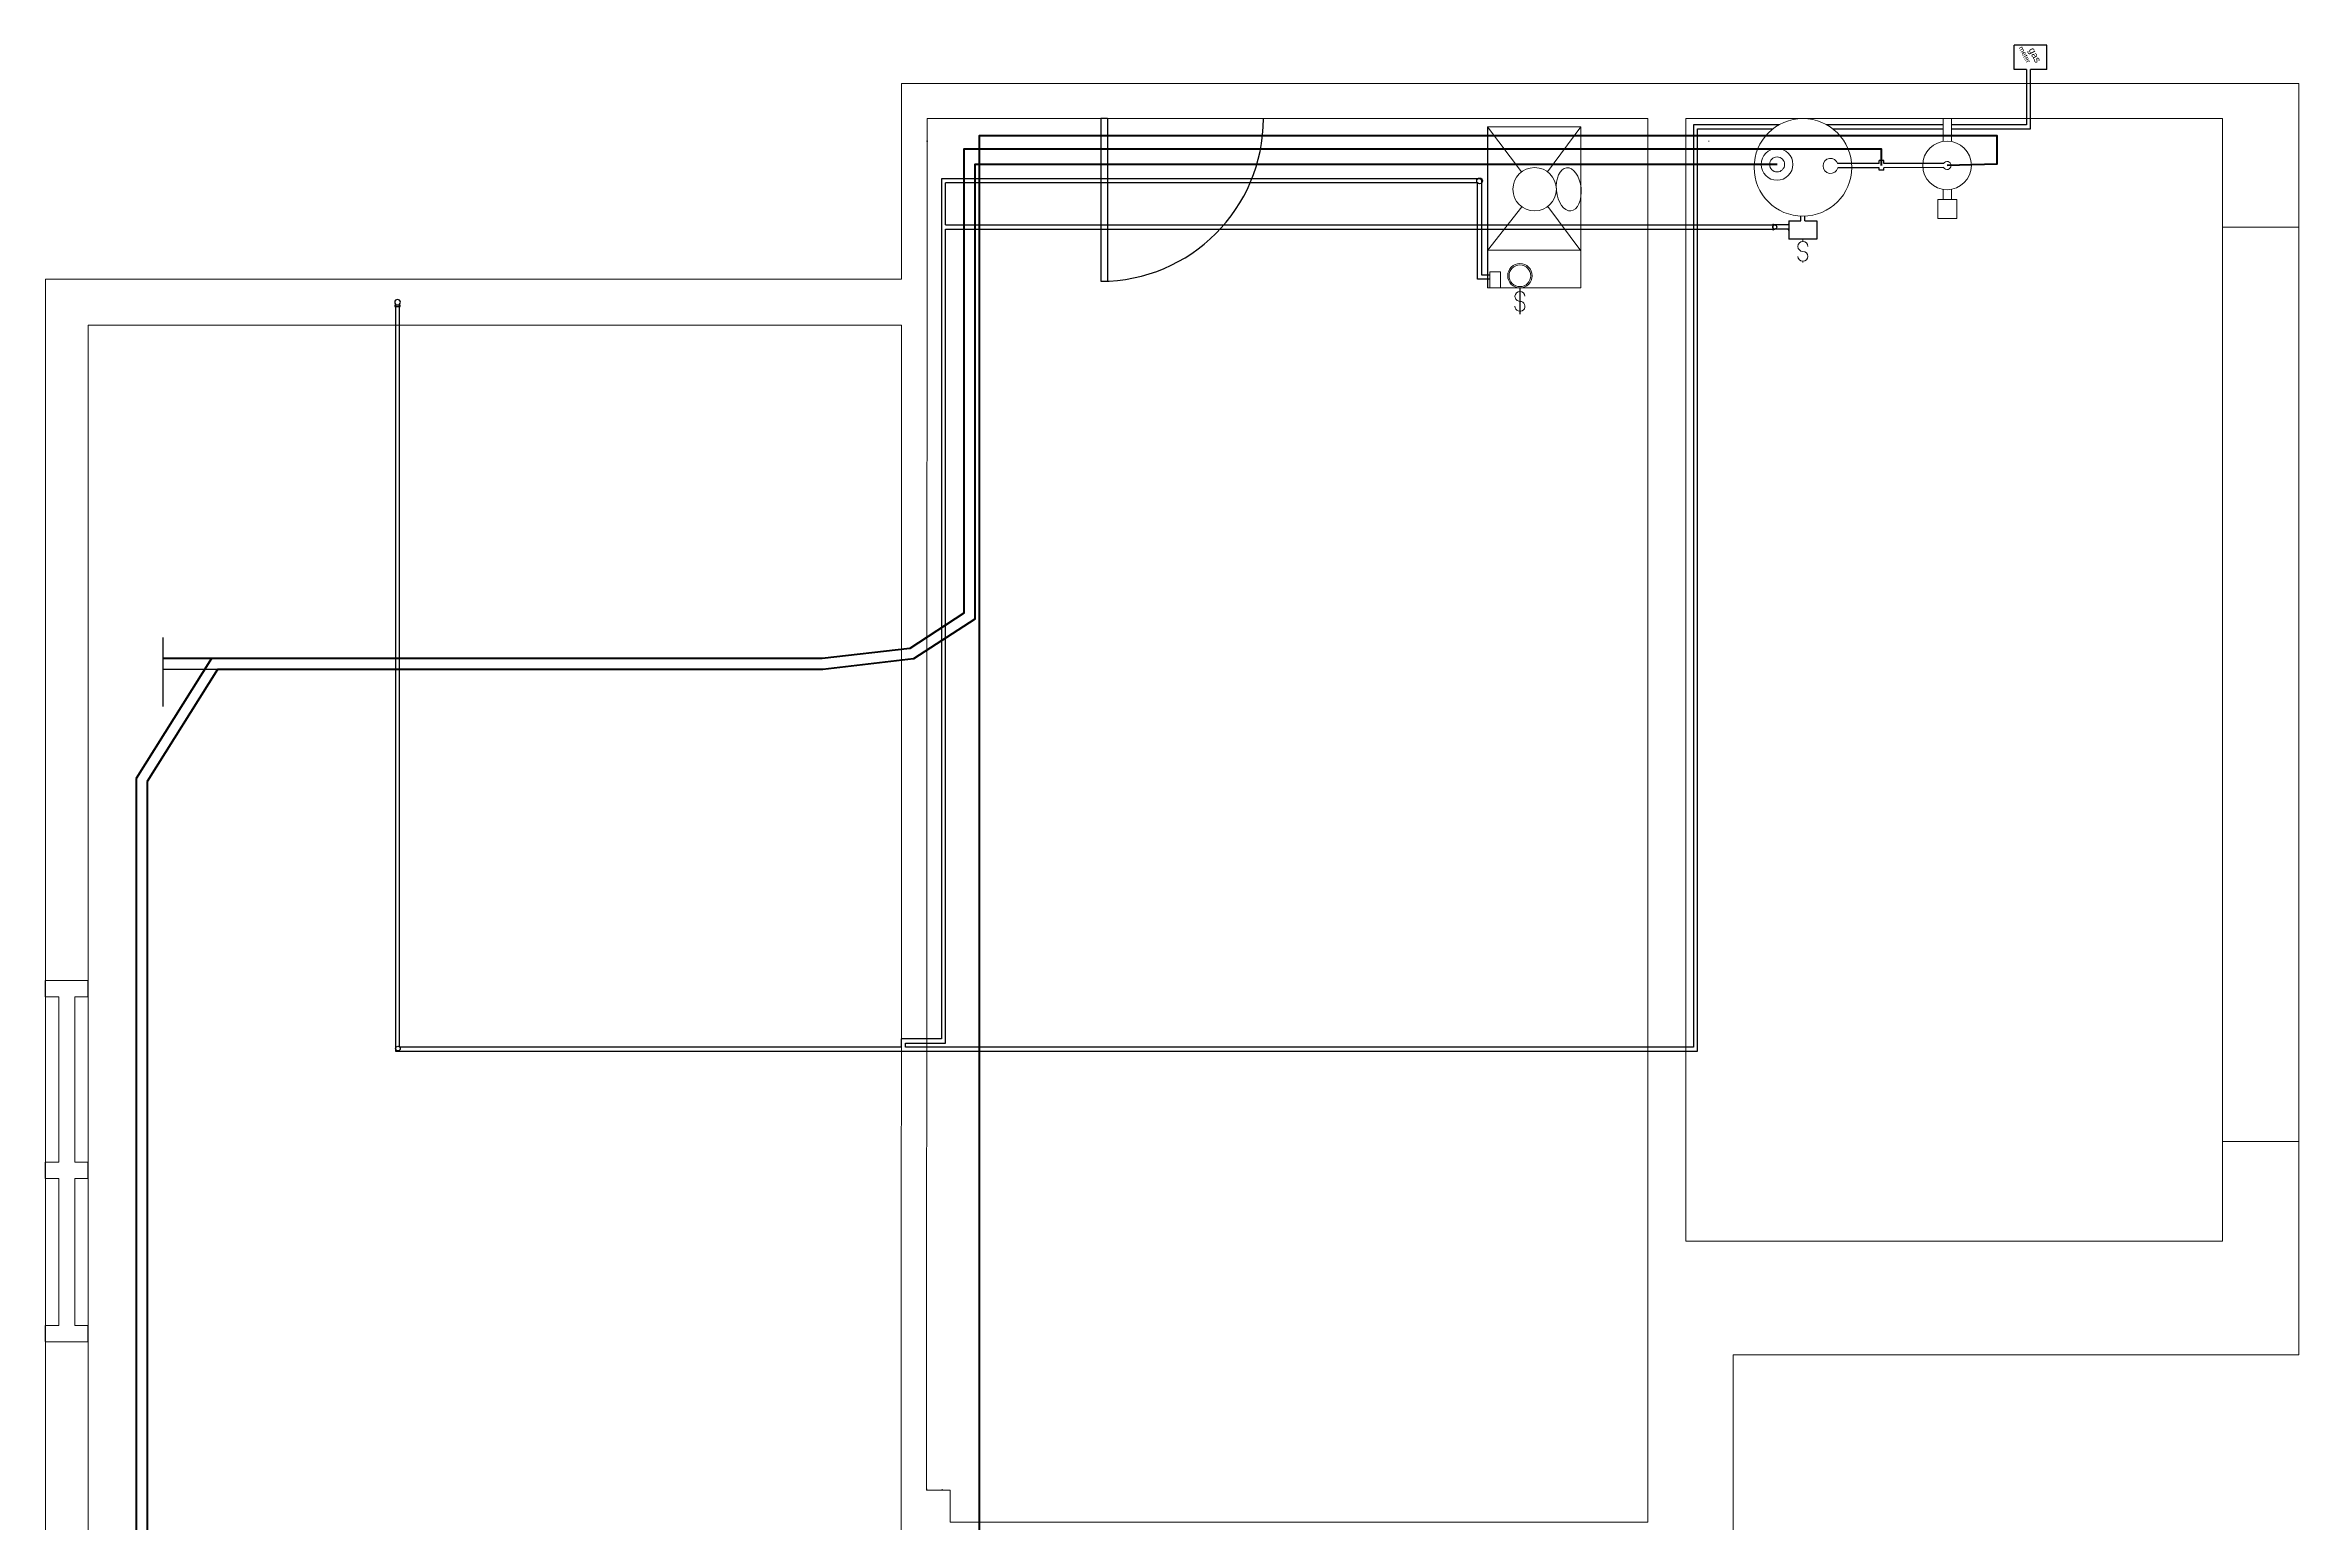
# Model space of a CAD drawing. Header units: inches. Extents: x 0 to 416, y -490 to -1.
# Drawn here: x 0 to 415.7, y -274 to -1.3 of the extents above; entities that cross this region are included whole.
import ezdxf

# ---------------------------------------------------------------- set-up
doc = ezdxf.new("R2010")
doc.units = ezdxf.units.IN
doc.header["$LTSCALE"] = 48
doc.header["$MEASUREMENT"] = 0
doc.linetypes.add('ACAD_ISO07W100', pattern=[3, 0, -3])
doc.layers.add('A101-Floorplan-1st-floor', color=7, linetype='Continuous', lineweight=9)
doc.layers.add('M102-Plumbing', color=7, linetype='Continuous', lineweight=9)
doc.styles.add('Reg', font='Arial.ttf', dxfattribs={"height": 3})

# ---------------------------------------------------------------- blocks, each defined once
blk = doc.blocks.new('switch-for-layer-6')
at = {"layer": 'M102-Plumbing', "lineweight": 30}
blk.add_line((0, 0), (4.82, 0), dxfattribs=at)
at = {"layer": 'M102-Plumbing'}
blk.add_lwpolyline([(1.56, -0.92, 0.414214), (2.47, 0, -2.414214), (3.39, -0.92)], format="xyb", dxfattribs=at)
blk.add_arc((1.54, 0), 0.916, 90, 270, dxfattribs=at)

msp = doc.modelspace()

# ---------------------------------------------------------------- linework, layer by layer
at = {"layer": 'A101-Floorplan-1st-floor', "lineweight": 30}
for p, q in [((194.69, -14.9), (194.69, -44.89)), ((195.94, -14.9), (194.69, -14.9)), ((195.94, -14.9), (195.94, -44.87))]:
    msp.add_line(p, q, dxfattribs=at)
at = {"layer": 'A101-Floorplan-1st-floor', "linetype": 'ACAD_ISO07W100'}
for p, q in [((162.69, -19.05), (401.57, -19.05)), ((162.58, -267.71), (294.18, -267.71))]:
    msp.add_line(p, q, dxfattribs=at)
at = {"layer": 'A101-Floorplan-1st-floor'}
for p, q in [((401.57, -34.9), (415.66, -34.9)), ((0, -173.9), (0, -176.9)), ((0.03, -173.9), (0.03, -176.9)), ((7.94, -173.9), (0.07, -173.9)), ((7.88, -173.9), (7.88, -176.9)), ((2.51, -176.9), (0.07, -176.9)), ((2.51, -207.4), (2.51, -176.9)), ((5.51, -207.4), (5.51, -176.9)), ((7.94, -176.9), (5.51, -176.9)), ((401.57, -203.58), (415.66, -203.58)), ((0, -207.4), (0, -210.4)), ((0.07, -207.4), (2.51, -207.4)), ((5.51, -207.4), (7.94, -207.4)), ((7.88, -207.4), (7.88, -210.4)), ((0.07, -210.4), (2.51, -210.4)), ((2.51, -237.53), (2.51, -210.4)), ((5.51, -237.53), (5.51, -210.4)), ((5.51, -210.4), (7.94, -210.4)), ((0, -237.52), (0, -240.52)), ((0, -237.52), (0, -240.52)), ((0.07, -237.53), (2.51, -237.53)), ((0.07, -240.53), (7.94, -240.53)), ((5.51, -237.53), (7.94, -237.53)), ((7.88, -237.52), (7.88, -240.52)), ((157.82, -267.93), (157.82, -267.93)), ((165.44, -267.93), (165.44, -267.71)), ((166.94, -273.8), (166.94, -267.93)), ((157.82, -273.8), (157.88, -273.8))]:
    msp.add_line(p, q, dxfattribs=at)
for points in [[(311.32, -242.93), (311.32, -489.8), (0.07, -489.8), (0.07, -44.52), (157.94, -44.52), (157.94, -8.4), (415.66, -8.4), (415.66, -242.93)], [(162.58, -267.93), (162.69, -14.9), (295.56, -14.9), (295.56, -221.96), (295.56, -273.8), (166.94, -273.8), (166.94, -267.93)], [(302.57, -221.96), (302.57, -14.9), (401.57, -14.9), (401.57, -221.96)]]:
    msp.add_lwpolyline(points, close=True, dxfattribs=at)
msp.add_lwpolyline([(7.94, -53.02), (7.94, -379.77), (157.86, -379.77), (157.87, -348.43), (157.9, -348.43), (157.92, -53.02), (7.95, -53.02)], dxfattribs=at)
at = {"layer": 'A101-Floorplan-1st-floor', "lineweight": 30}
msp.add_arc((194.69, -14.9), 30, 270, 0, dxfattribs=at)
at = {"layer": 'M102-Plumbing', "lineweight": 30}
for p, q in [((363.16, -5.83), (363.16, -1.33)), ((369.16, -1.33), (363.16, -1.33)), ((369.16, -5.83), (369.16, -1.33)), ((365.41, -5.83), (363.16, -5.83)), ((369.16, -5.83), (366.16, -5.83)), ((266.02, -16.4), (266.02, -46.14)), ((319.75, -16.06), (303.99, -16.06)), ((303.99, -16.06), (303.99, -186.18)), ((338.23, -23.17), (330.61, -23.17)), ((338.23, -23.97), (330.61, -23.99)), ((338.23, -23.17), (338.23, -22.61)), ((339.11, -22.61), (338.23, -22.61)), ((338.23, -24.44), (338.23, -23.97)), ((339.11, -24.44), (338.23, -24.44)), ((339.11, -23.17), (339.11, -22.61)), ((350.11, -23.17), (339.11, -23.17)), ((350.11, -23.92), (339.11, -23.96)), ((339.11, -24.44), (339.11, -23.96)), ((350.11, -23.17), (346.28, -23.17)), ((350.11, -23.17), (350.11, -23.17)), ((166.06, -34.52), (166.06, -26.77)), ((264.19, -26.77), (166.06, -26.77)), ((264.19, -44.52), (264.19, -26.77)), ((172.32, -31.93), (172.32, -31.93)), ((323.8, -33.76), (323.8, -32.9)), ((324.55, -33.76), (324.55, -32.9)), ((166.06, -34.52), (318.74, -34.52)), ((166.06, -185.43), (166.06, -35.27)), ((166.06, -35.27), (318.99, -35.27)), ((318.61, -34.4), (318.74, -34.4)), ((318.61, -34.4), (318.61, -35.4)), ((318.61, -35.4), (318.74, -35.4)), ((318.74, -34.4), (318.74, -34.52)), ((321.49, -34.52), (318.74, -34.52)), ((318.74, -35.27), (318.74, -35.4)), ((321.49, -35.27), (318.99, -35.27)), ((321.49, -34.4), (321.49, -34.52)), ((321.49, -34.52), (321.49, -34.4)), ((321.49, -34.4), (321.61, -34.4)), ((321.49, -35.27), (321.49, -35.4)), ((321.49, -35.27), (321.49, -35.4)), ((321.49, -35.4), (321.61, -35.4)), ((321.61, -33.76), (321.61, -37.15)), ((321.61, -33.76), (323.8, -33.76)), ((326.74, -37.15), (321.61, -37.15)), ((324.55, -33.76), (326.74, -33.76)), ((326.74, -33.76), (326.74, -37.15)), ((266.44, -44.52), (264.19, -44.52)), ((21.72, -110.61), (21.72, -123.36)), ((157.91, -184.68), (157.91, -186.18)), ((158.66, -186.18), (158.66, -185.43)), ((158.66, -185.43), (166.06, -185.43)), ((303.99, -186.18), (158.66, -186.18))]:
    msp.add_line(p, q, dxfattribs=at)
at = {"layer": 'M102-Plumbing'}
for p, q in [((266.02, -16.4), (283.25, -16.4)), ((266.02, -16.4), (272.31, -24.74)), ((283.25, -16.4), (277.09, -24.72)), ((283.25, -16.4), (283.25, -46.14)), ((350.06, -19.11), (350.06, -14.9)), ((351.56, -19.12), (351.56, -14.9)), ((350.06, -29.84), (350.06, -27.98)), ((351.56, -29.84), (351.56, -27.97)), ((272.34, -31.16), (266.02, -39.21)), ((277.12, -31.14), (283.25, -39.27)), ((324.18, -37.55), (324.18, -37.15)), ((283.25, -39.14), (266.02, -39.14)), ((324.18, -41.23), (324.18, -41.47)), ((266.02, -46.14), (283.25, -46.14)), ((272.41, -46.14), (272, -46.14)), ((276.09, -46.14), (276.49, -46.14))]:
    msp.add_line(p, q, dxfattribs=at)
at = {"layer": 'M102-Plumbing', "color": 4, "linetype": 'Continuous', "lineweight": 50}
msp.add_line((169.44, -23.88), (169.44, -23.88), dxfattribs=at)
at = {"layer": 'M102-Plumbing', "color": 4, "lineweight": 50}
msp.add_line((30.71, -114.52), (21.72, -114.52), dxfattribs=at)
at = {"layer": 'M102-Plumbing', "color": 1, "lineweight": 30}
msp.add_line((31.81, -116.52), (21.72, -116.52), dxfattribs=at)
at = {"layer": 'M102-Plumbing', "lineweight": 30}
for points in [[(351.56, -16.81), (366.16, -16.81), (366.16, -5.83)], [(365.41, -5.83), (365.41, -16.06), (351.56, -16.06)], [(350.06, -16.06), (328.6, -16.06)], [(329.73, -16.81), (350.06, -16.81)]]:
    msp.add_lwpolyline(points, dxfattribs=at)
at = {"layer": 'M102-Plumbing', "color": 4, "lineweight": 50}
msp.add_lwpolyline([(338.66, -23.56), (338.66, -20.53), (169.44, -20.53), (169.44, -66.5), (169.44, -106.14), (159.47, -112.65), (143.34, -114.52), (103.6, -114.52), (51.6, -114.52), (30.71, -114.52), (16.81, -136.62), (16.81, -159.25), (16.81, -313.17), (26.83, -339.37), (49.91, -347.46), (72.25, -355.28), (95.73, -355.28), (112.98, -361.94), (112.98, -395.15)], dxfattribs=at)
at = {"layer": 'M102-Plumbing', "lineweight": 30}
msp.add_lwpolyline([(266.44, -43.77), (264.94, -43.77), (264.94, -26.4, 0.414214), (264.56, -26.02), (165.31, -26.02), (165.31, -184.68), (157.91, -184.68), (157.91, -186.18), (65.38, -186.18), (65.38, -49.14, 2.310464), (64.63, -49.14), (64.63, -186.93), (304.74, -186.93), (304.74, -16.81), (318.63, -16.81)], format="xyb", dxfattribs=at)
at = {"layer": 'M102-Plumbing', "lineweight": 70}
msp.add_lwpolyline([(315.71, -364.21), (172.32, -364.21), (172.32, -23.35), (172.32, -17.99), (359.92, -17.99), (359.92, -23.3), (350.76, -23.54)], dxfattribs=at)
at = {"layer": 'M102-Plumbing', "color": 1, "linetype": 'Continuous', "lineweight": 50}
msp.add_lwpolyline([(319.42, -23.35), (171.44, -23.35), (171.44, -66.5), (171.44, -107.22), (160.17, -114.58), (143.45, -116.52), (103.6, -116.52), (51.6, -116.52), (31.81, -116.52), (18.81, -137.2), (18.81, -159.25), (18.81, -312.8), (28.37, -337.79), (50.58, -345.57), (72.59, -353.28), (96.1, -353.28), (114.98, -360.57), (114.98, -395.15)], dxfattribs=at)
at = {"layer": 'M102-Plumbing'}
for points in [[(349.06, -33.34), (352.56, -33.34), (352.56, -29.84), (349.06, -29.84)], [(266.44, -46.14), (268.44, -46.14), (268.44, -43.14), (266.44, -43.14)]]:
    msp.add_lwpolyline(points, close=True, dxfattribs=at)
at = {"layer": 'M102-Plumbing', "lineweight": 30}
msp.add_lwpolyline([(65.5, -49.54), (65.5, -49.29), (64.52, -49.29), (64.52, -49.54)], close=True, dxfattribs=at)
at = {"layer": 'M102-Plumbing'}
for centre, radius in [((324.18, -23.9), 9), ((319.42, -23.35), 2.93), ((350.76, -23.54), 4.49), ((274.71, -27.94), 4), ((319.42, -23.35), 1.39), ((272, -43.89), 2.25), ((272, -43.89), 2)]:
    msp.add_circle(centre, radius, dxfattribs=at)
at = {"layer": 'M102-Plumbing', "lineweight": 30}
for centre, radius in [((264.56, -26.4), 0.53), ((318.99, -34.9), 0.375), ((65.08, -186.46), 0.435)]:
    msp.add_circle(centre, radius, dxfattribs=at)
at = {"layer": 'M102-Plumbing'}
for centre, radius, start, end in [((329.28, -23.62), 1.39, 15.8896, 344.5431), ((350.76, -23.54), 0.75, 210.25, 150.2164), ((324.18, -38.47), 0.916, 0, 180), ((324.18, -38.48), 0.916, 180, 270), ((324.18, -40.31), 0.916, 180, 90)]:
    msp.add_arc(centre, radius, start, end, dxfattribs=at)
msp.add_ellipse((281, -27.94), major_axis=(-0.39, 3.98), ratio=0.568595, start_param=-1.570796, end_param=4.712389, dxfattribs=at)

# ---------------------------------------------------------------- block references
at = {"lineweight": 30, "rotation": 270}
msp.add_blockref('switch-for-layer-6', (272, -46.14), dxfattribs=at)

# ---------------------------------------------------------------- texts
at = {"layer": 'M102-Plumbing', "lineweight": 30, "style": 'Reg'}
for s, height, p in [('meter', 0.921, (363.94, -1.84)), ('gas', 1.266, (365.77, -2.21))]:
    msp.add_text(s, height=height, rotation=297.7069, dxfattribs=at).set_placement(p)

doc.saveas('drawing.dxf')
